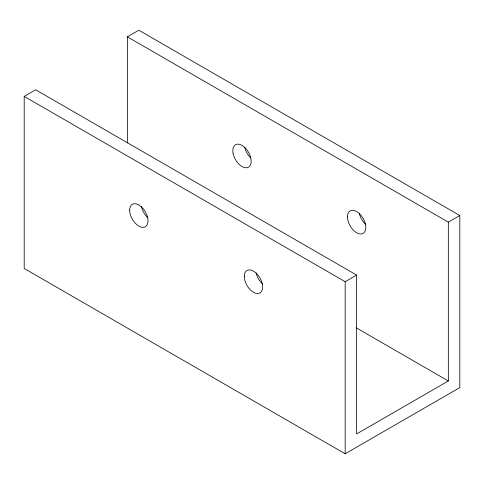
<?xml version="1.0" encoding="UTF-8"?>
<svg xmlns="http://www.w3.org/2000/svg" width="484" height="484" viewBox="0 0 484 484"><rect width="100%" height="100%" fill="white"/><g stroke="black" fill="none" stroke-linecap="round" stroke-linejoin="round"><path stroke-width="0.73" d="M127.371 36.832L138.829 30.214L459.8 215.525L459.8 387.599L345.171 453.786L24.2 268.475L24.2 96.401L35.665 89.782L356.629 275.087L356.629 433.93L448.335 380.981L448.335 222.144L127.371 36.832L127.371 142.98M24.2 96.401L345.171 281.706L356.629 275.087M448.335 222.144L459.8 215.525M356.163 327.771L448.335 380.981M345.171 281.706L345.171 453.786M365.85 224.497A12.971 7.49 60 0 1 359.273 213.323M250.76 157.905A12.971 7.49 60 0 1 244.638 147.142M262.588 283.981A12.971 7.49 60 0 1 256.078 272.764M147.922 217.764A12.971 7.49 60 0 1 141.437 206.535M244.293 276.461A12.971 7.49 60 0 0 258.081 293.522A12.971 7.49 60 0 0 258.014 275.142A12.971 7.49 60 0 0 244.293 276.461M129.664 210.231A12.971 7.49 60 0 0 143.415 227.347A12.971 7.49 60 0 0 143.415 209.003A12.971 7.49 60 0 0 129.664 210.231M347.464 217.007A12.971 7.49 60 0 0 361.33 233.953A12.971 7.49 60 0 0 361.1 215.477A12.971 7.49 60 0 0 347.464 217.007M233.058 153.156A12.971 7.49 60 0 0 248.238 167.325A12.971 7.49 60 0 0 244.704 147.408A12.971 7.49 60 0 0 233.058 153.156"/></g></svg>
